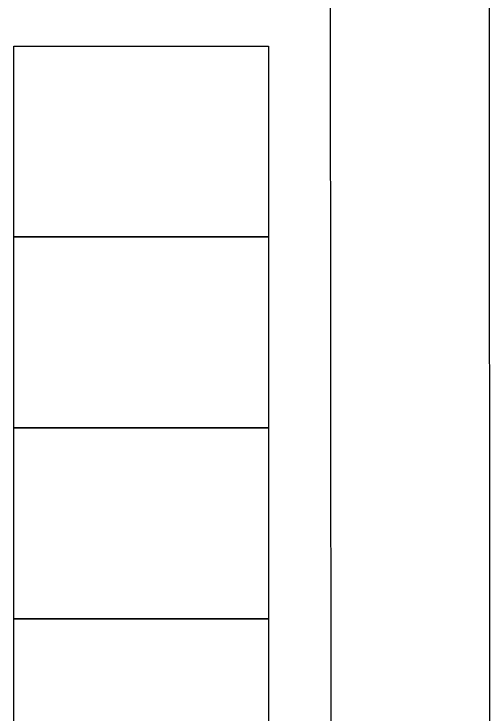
# Model space of a CAD drawing. Header units: inches. Extents: x -128 to 31549, y -2321 to 19035.
# Drawn here: x 1812.9 to 2052.4, y -1023.6 to -671.6 of the extents above; entities that cross this region are included whole.
import ezdxf

# ---------------------------------------------------------------- set-up
doc = ezdxf.new("R2010")
doc.units = ezdxf.units.IN
doc.header["$MEASUREMENT"] = 0

# ---------------------------------------------------------------- blocks, each defined once
blk = doc.blocks.new('ADF')
at = {"color": 3}
for p, q in [((3590.19, -125), (4530.12, -124.12)), ((4530.12, -174.12), (3590.2, -174.74))]:
    blk.add_line(p, q, dxfattribs=at)
blk = doc.blocks.new('11')
at = {"color": 0}
for p, q in [((3780.14, -25.03), (3840.14, -25.03)), ((3840.14, -25.03), (3840.14, -105.03)), ((3840.14, -25.03), (3900.14, -25.03)), ((3840.14, -105.03), (3840.14, -25.03)), ((3900.14, -25.03), (3900.14, -105.03)), ((3900.14, -25.03), (3960.14, -25.03)), ((3900.14, -105.03), (3900.14, -25.03)), ((3960.14, -25.03), (3960.14, -105.03)), ((3960.14, -25.03), (4020.14, -25.03)), ((3960.14, -105.03), (3960.14, -25.03)), ((4020.14, -25.03), (4020.14, -105.03)), ((3840.14, -105.03), (3780.14, -105.03)), ((3900.14, -105.03), (3840.14, -105.03)), ((3960.14, -105.03), (3900.14, -105.03)), ((4020.14, -105.03), (3960.14, -105.03))]:
    blk.add_line(p, q, dxfattribs=at)
at = {"color": 3}
blk.add_blockref('ADF', (0, 0), dxfattribs=at)

msp = doc.modelspace()

# ---------------------------------------------------------------- block references
at = {"color": 3, "xscale": 1.599999999999994, "yscale": 1.599999999999994, "zscale": 1.6, "rotation": 90}
msp.add_blockref('11', (1772.85, -7119.9), dxfattribs=at)

doc.saveas('drawing.dxf')
